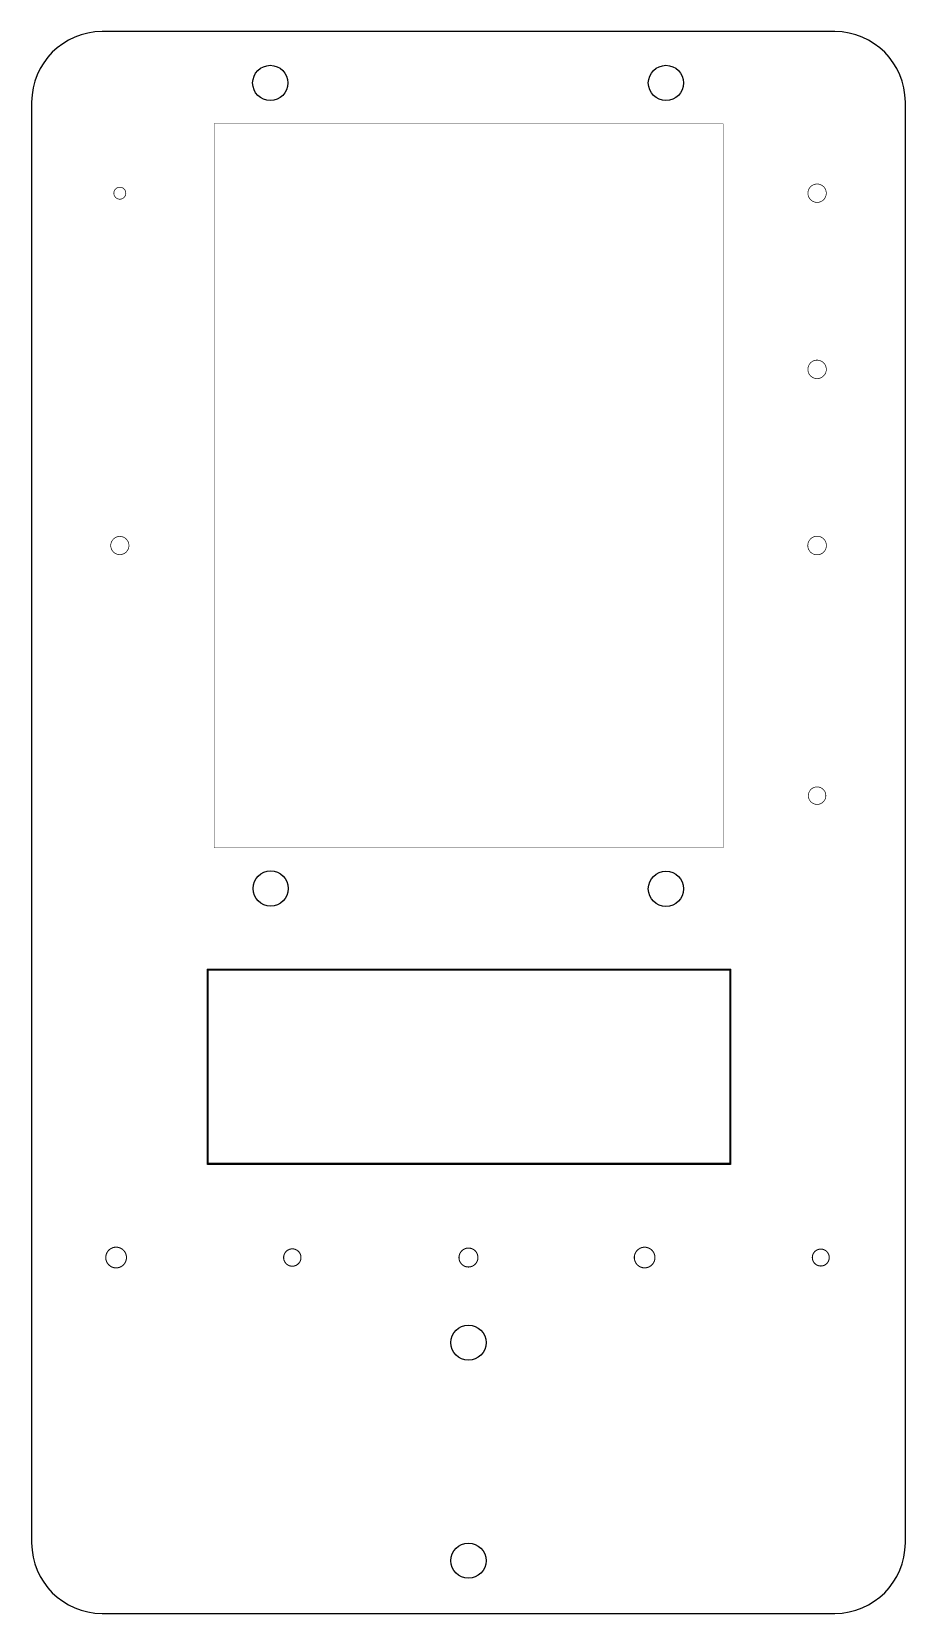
# Model space of a CAD drawing. Extents: x 5 to 68, y 1 to 115.
import ezdxf

# ---------------------------------------------------------------- set-up
doc = ezdxf.new("R2010")
doc.units = 0
doc.layers.add('20', color=253, linetype='CONTINUOUS')
doc.layers.add('21', color=253, linetype='CONTINUOUS')

msp = doc.modelspace()

# ---------------------------------------------------------------- linework, layer by layer
at = {"layer": '20'}
for p, q in [((62.4969, 115.4076), (9.6698, 115.4076)), ((4.5898, 110.3276), (4.5898, 6.4516)), ((67.5769, 6.4516), (67.5769, 110.3276)), ((9.6698, 1.3716), (62.4969, 1.3716))]:
    msp.add_line(p, q, dxfattribs=at)
for centre in [(21.7932, 111.7092), (50.3174, 111.7092), (21.8186, 53.6321), (50.3174, 53.6067), (36.0807, 20.8915), (36.0807, 5.1689)]:
    msp.add_circle(centre, 1.27, dxfattribs=at)
for centre, start, end in [((9.6698, 110.3276), 90, 180), ((62.4969, 110.3276), 0, 90), ((9.6698, 6.4516), 180, 270), ((62.4969, 6.4516), 270, 0)]:
    msp.add_arc(centre, 5.08, start, end, dxfattribs=at)
at = {"layer": '21'}
for points, const_width in [([(17.761, 108.7755, 1), (17.7482, 108.7755)], 0.0127), ([(17.7546, 108.7819, 1), (17.7546, 108.7692)], 0.0127), ([(54.4385, 108.7755, 1), (54.4259, 108.7755)], 0.0127), ([(54.4322, 108.7692, 1), (54.4322, 108.7819)], 0.0127), ([(10.9474, 103.3265, 1), (10.9474, 104.1915, 1), (10.9474, 103.3265)], 0.0508), ([(61.214, 103.0967, 1), (61.214, 104.4214, 1), (61.214, 103.0967)], 0.0508), ([(61.214, 90.3942, 1), (61.214, 91.7238, 1), (61.214, 90.3942)], 0.0508), ([(10.9474, 77.7035, 1), (10.9474, 79.0145, 1), (10.9474, 77.7035)], 0.0508), ([(61.214, 77.6884, 1), (61.214, 79.0296, 1), (61.214, 77.6884)], 0.0508), ([(61.214, 59.6941, 1), (61.214, 60.9559, 1), (61.214, 59.6941)], 0.0508), ([(17.7482, 56.5531, 1), (17.761, 56.5531)], 0.0127), ([(17.7546, 56.5594, 1), (17.7546, 56.5468)], 0.0127), ([(54.4259, 56.5531, 1), (54.4385, 56.5531)], 0.0127), ([(54.4322, 56.5468, 1), (54.4322, 56.5594)], 0.0127), ([(17.272, 47.8155, 1), (17.272, 47.7393)], 0.0762), ([(17.3101, 47.7774, 1), (17.2339, 47.7774)], 0.0762), ([(24.8158, 47.8155, 1), (24.8158, 47.7393)], 0.0762), ([(24.8158, 47.7393, 1), (24.8158, 47.8155)], 0.0762), ([(32.3596, 47.8155, 1), (32.3596, 47.7393)], 0.0762), ([(32.3596, 47.7393, 1), (32.3596, 47.8155)], 0.0762), ([(39.9034, 47.8155, 1), (39.9034, 47.7393)], 0.0762), ([(39.9034, 47.7393, 1), (39.9034, 47.8155)], 0.0762), ([(47.4472, 47.8155, 1), (47.4472, 47.7393)], 0.0762), ([(47.4472, 47.7393, 1), (47.4472, 47.8155)], 0.0762), ([(55.0037, 47.7774, 1), (54.9275, 47.7774)], 0.0762), ([(54.9656, 47.7393, 1), (54.9656, 47.8155)], 0.0762), ([(17.272, 33.8201, 1), (17.272, 33.7439)], 0.0762), ([(17.2339, 33.782, 1), (17.3101, 33.782)], 0.0762), ([(24.8158, 33.8201, 1), (24.8158, 33.7439)], 0.0762), ([(24.8158, 33.7439, 1), (24.8158, 33.8201)], 0.0762), ([(39.9034, 33.8201, 1), (39.9034, 33.7439)], 0.0762), ([(39.9034, 33.7439, 1), (39.9034, 33.8201)], 0.0762), ([(47.4472, 33.8201, 1), (47.4472, 33.7439)], 0.0762), ([(47.4472, 33.7439, 1), (47.4472, 33.8201)], 0.0762), ([(54.9275, 33.782, 1), (55.0037, 33.782)], 0.0762), ([(54.9656, 33.7439, 1), (54.9656, 33.8201)], 0.0762), ([(10.6807, 26.2786, 1), (10.6807, 27.7726, 1), (10.6807, 26.2786)], 0.0762), ([(23.3807, 26.4007, 1), (23.3807, 27.6505, 1), (23.3807, 26.4007)], 0.0762), ([(36.0807, 26.3429, 1), (36.0807, 27.7083, 1), (36.0807, 26.3429)], 0.0762), ([(48.7807, 26.2814, 1), (48.7807, 27.7698, 1), (48.7807, 26.2814)], 0.0762), ([(61.4807, 26.4159, 1), (61.4807, 27.6353, 1), (61.4807, 26.4159)], 0.0762)]:
    msp.add_lwpolyline(points, format="xyb", dxfattribs=dict(at, const_width=const_width))
for points, const_width in [([(17.7546, 56.5531), (17.7546, 108.7755)], 0.0254), ([(17.7546, 108.7755), (54.4322, 108.7755)], 0.0254), ([(54.4322, 108.7755), (54.4322, 56.5531)], 0.0254), ([(54.4322, 56.5531), (17.7546, 56.5531)], 0.0254), ([(24.8158, 47.7774), (17.272, 47.7774)], 0.1524), ([(17.272, 47.7774), (17.272, 33.782)], 0.1524), ([(32.3596, 47.7774), (24.8158, 47.7774)], 0.1524), ([(39.9034, 47.7774), (32.3596, 47.7774)], 0.1524), ([(47.4472, 47.7774), (39.9034, 47.7774)], 0.1524), ([(54.9656, 47.7774), (47.4472, 47.7774)], 0.1524), ([(54.9656, 33.782), (54.9656, 47.7774)], 0.1524), ([(17.272, 33.782), (24.8158, 33.782)], 0.1524), ([(24.8158, 33.782), (39.9034, 33.782)], 0.1524), ([(39.9034, 33.782), (47.4472, 33.782)], 0.1524), ([(47.4472, 33.782), (54.9656, 33.782)], 0.1524)]:
    msp.add_lwpolyline(points, dxfattribs=dict(at, const_width=const_width))

doc.saveas('drawing.dxf')
